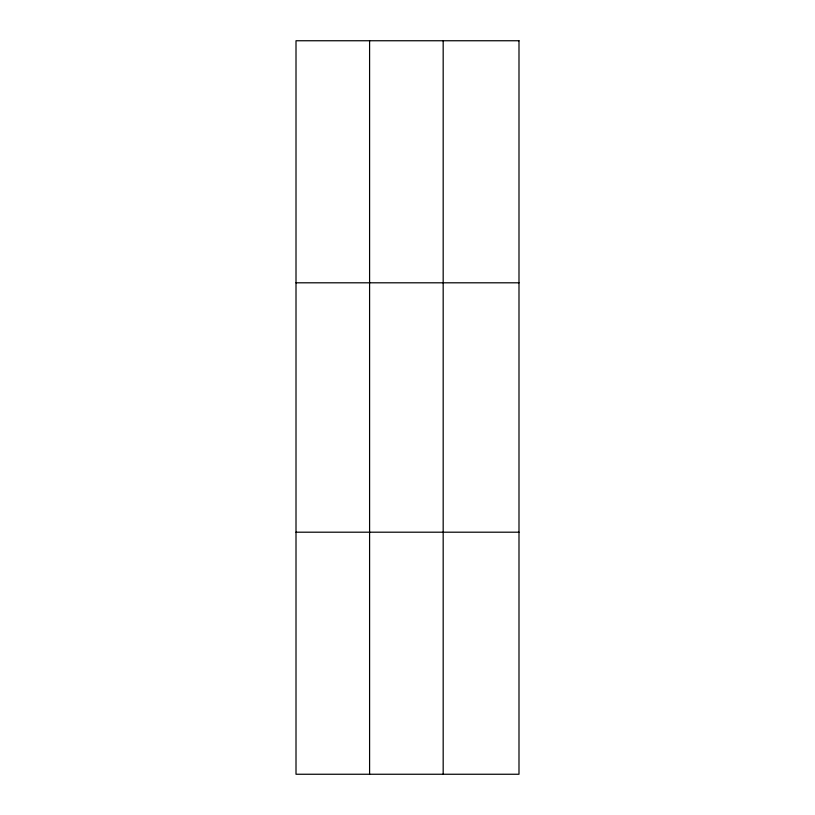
<?xml version="1.0" encoding="UTF-8"?>
<svg xmlns="http://www.w3.org/2000/svg" width="815" height="815" viewBox="0 0 815 815"><rect width="100%" height="100%" fill="white"/><g stroke="black" fill="none" stroke-linecap="round" stroke-linejoin="round"><path stroke-width="1.22" d="M369.592 774.25L369.592 40.75M443.177 774.25L443.177 40.75M296.008 282.805L518.992 282.805M296.008 532.195L518.992 532.195M518.992 40.75L518.992 774.25L296.008 774.25L296.008 40.75L518.992 40.75"/></g></svg>
